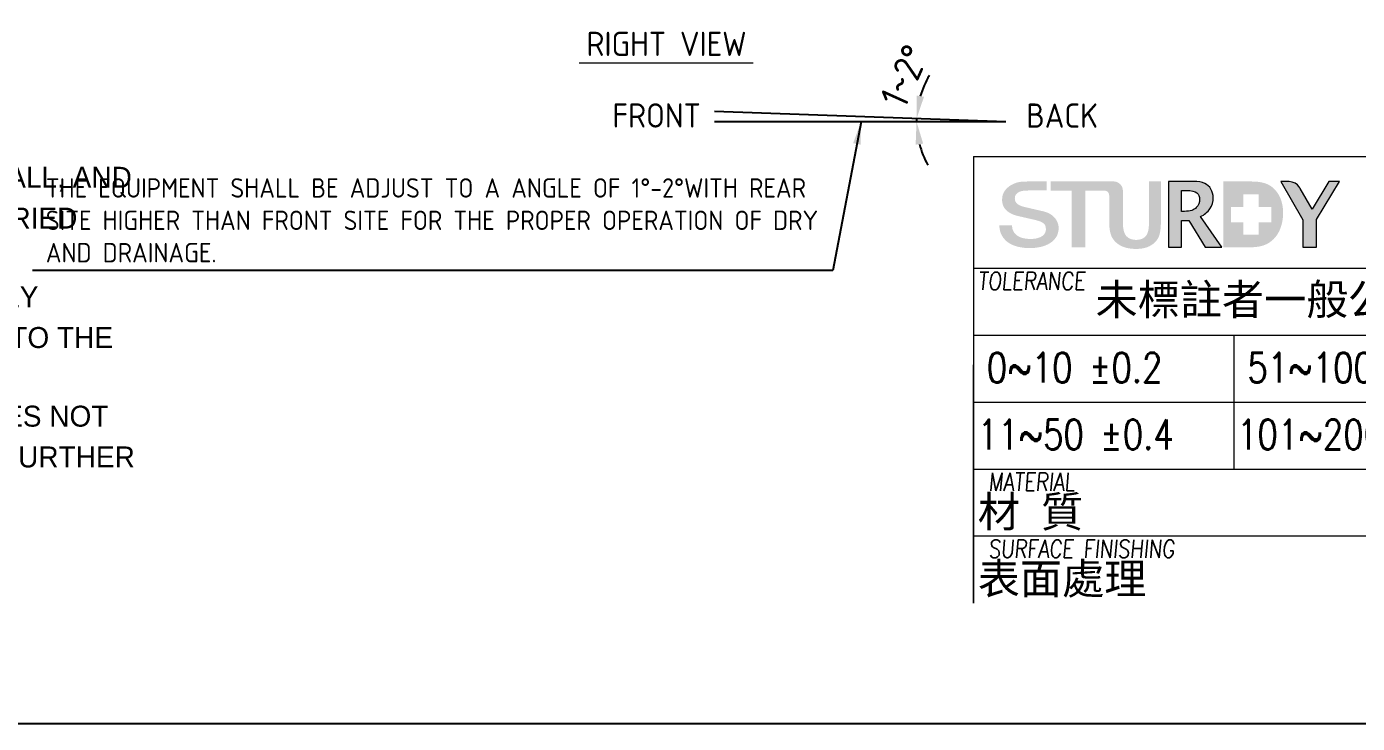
# Model space of a CAD drawing. Header units: millimetres. Extents: x -215875 to 13478, y -2277 to 9476.
# Drawn here: x 4246 to 8358, y 0 to 2154 of the extents above; entities that cross this region are included whole.
import ezdxf

# ---------------------------------------------------------------- set-up
doc = ezdxf.new("R2010")
doc.units = ezdxf.units.MM
doc.header["$MEASUREMENT"] = 0
doc.layers.get('0').update_dxf_attribs({"lineweight": 25})
doc.layers.add('D', color=3, linetype='Continuous', lineweight=13)
doc.layers.add('F', color=7, linetype='Continuous', lineweight=15)
doc.styles.get("Standard").update_dxf_attribs({"font": 'KAIU.TTF'})
doc.styles.add('STU25', font='isocp2.shx')
doc.styles.add('Text', font='romans.shx', dxfattribs={"width": 0.8, "oblique": 10})
doc.dimstyles.new('STU25', dxfattribs={"dimscale": 35, "dimtxt": 2.5, "dimasz": 2, "dimexe": 0.6, "dimexo": 1, "dimgap": 1, "dimtad": 1, "dimdsep": 46, "dimtxsty": 'STU25', "dimcen": 2, "dimazin": 2, "dimtfac": 1, "dimtmove": 0, "dimatfit": 3, "dimfxl": 0, "dimtolj": 1, "dimtzin": 0, "dimarcsym": 0})
doc.dimstyles.new('STU25$7', dxfattribs={"dimscale": 35, "dimtxt": 2.5, "dimasz": 2, "dimexe": 1.25, "dimexo": 0.625, "dimgap": 1, "dimtad": 0, "dimdec": 4, "dimdsep": 46, "dimtxsty": 'STU25', "dimcen": 2.5, "dimazin": 2, "dimtfac": 1, "dimtdec": 4, "dimtmove": 0, "dimatfit": 3, "dimfxl": 0, "dimtolj": 1, "dimtzin": 0, "dimarcsym": 0})

# ---------------------------------------------------------------- blocks, each defined once
blk = doc.blocks.new('新駿LOGO')
at = {"layer": 'F'}
h = blk.add_hatch(color=256, dxfattribs=at)
edge = h.paths.add_edge_path()
edge.add_spline(control_points=[(-529.051, -442.142), (-529.051, -442.306), (-529.019, -442.447), (-528.955, -442.564), (-528.891, -442.681), (-528.802, -442.776), (-528.688, -442.851), (-528.574, -442.925), (-528.443, -442.98), (-528.294, -443.014), (-528.146, -443.048), (-527.986, -443.065), (-527.812, -443.065), (-527.625, -443.065), (-527.465, -443.046), (-527.333, -443.008), (-527.2, -442.969), (-527.093, -442.92), (-527.011, -442.86), (-526.929, -442.799), (-526.87, -442.73), (-526.833, -442.652), (-526.797, -442.573), (-526.778, -442.494), (-526.778, -442.413), (-526.778, -442.248), (-526.821, -442.126), (-526.905, -442.048), (-526.99, -441.97), (-527.082, -441.914), (-527.182, -441.882), (-527.356, -441.826), (-527.558, -441.773), (-527.788, -441.722), (-528.018, -441.672), (-528.302, -441.606), (-528.64, -441.526), (-528.85, -441.478), (-529.024, -441.415), (-529.164, -441.336), (-529.303, -441.257), (-529.413, -441.17), (-529.495, -441.074), (-529.578, -440.977), (-529.636, -440.874), (-529.67, -440.766), (-529.704, -440.657), (-529.721, -440.546), (-529.721, -440.434), (-529.721, -440.216), (-529.67, -440.028), (-529.567, -439.869), (-529.464, -439.71), (-529.329, -439.579), (-529.16, -439.474), (-528.991, -439.37), (-528.855, -439.306), (-528.64, -439.256), (-528.426, -439.205), (-528.133, -439.204), (-527.915, -439.204), (-527.659, -439.204), (-526.729, -439.204), (-526.729, -439.204), (-526.729, -439.204), (-526.732, -439.805), (-526.732, -439.805), (-526.732, -439.805), (-528.141, -439.796), (-528.282, -439.825), (-528.386, -439.847), (-528.478, -439.858), (-528.565, -439.9), (-528.651, -439.942), (-528.723, -439.999), (-528.78, -440.072), (-528.837, -440.144), (-528.866, -440.235), (-528.866, -440.343), (-528.866, -440.496), (-528.812, -440.616), (-528.705, -440.702), (-528.598, -440.789), (-528.458, -440.854), (-528.284, -440.898), (-528.266, -440.902), (-528.194, -440.919), (-528.069, -440.95), (-527.943, -440.98), (-527.803, -441.013), (-527.648, -441.049), (-527.493, -441.086), (-527.341, -441.121), (-527.193, -441.155), (-527.044, -441.189), (-526.938, -441.214), (-526.874, -441.231), (-526.715, -441.275), (-526.576, -441.335), (-526.457, -441.411), (-526.338, -441.488), (-526.239, -441.575), (-526.159, -441.674), (-526.079, -441.773), (-526.02, -441.878), (-525.981, -441.991), (-525.943, -442.103), (-525.923, -442.216), (-525.923, -442.329), (-525.923, -442.57), (-525.979, -442.776), (-526.091, -442.947), (-526.203, -443.118), (-526.349, -443.258), (-526.532, -443.366), (-526.715, -443.476), (-526.922, -443.555), (-527.155, -443.605), (-527.388, -443.655), (-527.625, -443.681), (-527.867, -443.681), (-528.145, -443.681), (-528.408, -443.65), (-528.653, -443.59), (-528.9, -443.53), (-529.115, -443.437), (-529.297, -443.313), (-529.48, -443.188), (-529.626, -443.028), (-529.735, -442.833), (-529.845, -442.637), (-529.902, -442.407), (-529.906, -442.142), (-529.906, -442.142), (-529.051, -442.142), (-529.051, -442.142)], knot_values=[0, 0, 0, 0, 1, 1, 1, 2, 2, 2, 3, 3, 3, 4, 4, 4, 5, 5, 5, 6, 6, 6, 7, 7, 7, 8, 8, 8, 9, 9, 9, 10, 10, 10, 11, 11, 11, 12, 12, 12, 13, 13, 13, 14, 14, 14, 15, 15, 15, 16, 16, 16, 17, 17, 17, 18, 18, 18, 19, 19, 19, 20, 20, 20, 21, 21, 21, 22, 22, 22, 23, 23, 23, 24, 24, 24, 25, 25, 25, 26, 26, 26, 27, 27, 27, 28, 28, 28, 29, 29, 29, 30, 30, 30, 31, 31, 31, 32, 32, 32, 33, 33, 33, 34, 34, 34, 35, 35, 35, 36, 36, 36, 37, 37, 37, 38, 38, 38, 39, 39, 39, 40, 40, 40, 41, 41, 41, 42, 42, 42, 43, 43, 43, 44, 44, 44, 45, 45, 45, 45], degree=3, periodic=0)
edge = h.paths.add_edge_path()
edge.add_spline(control_points=[(-522.525, -440.141), (-522.54, -440.04), (-522.569, -439.94), (-522.628, -439.896), (-522.768, -439.792), (-522.902, -439.814), (-522.902, -439.814), (-522.902, -439.814), (-523.024, -439.814), (-523.024, -439.814), (-523.024, -439.814), (-524.139, -439.814), (-524.139, -439.814), (-524.139, -439.814), (-524.139, -443.624), (-524.139, -443.624), (-524.139, -443.624), (-525.057, -443.624), (-525.057, -443.624), (-525.057, -443.624), (-525.057, -439.814), (-525.057, -439.814), (-525.057, -439.814), (-526.468, -439.814), (-526.468, -439.814), (-526.468, -439.814), (-526.468, -439.204), (-526.468, -439.204), (-526.468, -439.204), (-522.387, -439.204), (-522.387, -439.204)], knot_values=[5.578051, 5.578051, 5.578051, 5.578051, 6, 6, 6, 7, 7, 7, 8, 8, 8, 9, 9, 9, 10, 10, 10, 11, 11, 11, 12, 12, 12, 13, 13, 13, 14, 14, 14, 15, 15, 15, 15], degree=3, periodic=0)
edge.add_spline(control_points=[(-522.396, -439.204), (-522.311, -439.204), (-522.216, -439.204), (-522.216, -439.204), (-522.216, -439.204), (-521.96, -439.187), (-521.763, -439.406), (-521.582, -439.606), (-521.607, -439.851), (-521.607, -439.851), (-521.607, -439.851), (-521.607, -441.917), (-521.607, -441.917), (-521.607, -442.407), (-521.523, -442.732), (-521.357, -442.891), (-521.191, -443.051), (-520.975, -443.131), (-520.71, -443.131), (-520.449, -443.131), (-520.242, -443.052), (-520.087, -442.894), (-519.933, -442.736), (-519.855, -442.433), (-519.855, -441.982), (-519.855, -441.982), (-519.855, -439.204), (-519.855, -439.204), (-519.855, -439.204), (-519.054, -439.204), (-519.054, -439.204), (-519.054, -439.204), (-519.054, -441.919), (-519.054, -441.919), (-519.054, -442.431), (-519.119, -442.798), (-519.247, -443.02), (-519.375, -443.242), (-519.561, -443.417), (-519.804, -443.544), (-520.047, -443.671), (-520.354, -443.735), (-520.727, -443.735), (-521.094, -443.735), (-521.408, -443.676), (-521.671, -443.558), (-521.933, -443.439), (-522.142, -443.263), (-522.295, -443.029), (-522.448, -442.795), (-522.525, -442.422), (-522.525, -441.91), (-522.525, -441.91), (-522.525, -440.923), (-522.525, -440.141)], knot_values=[0.44538, 0.44538, 0.44538, 0.44538, 1, 1, 1, 2, 2, 2, 3, 3, 3, 4, 4, 4, 5, 5, 5, 6, 6, 6, 7, 7, 7, 8, 8, 8, 9, 9, 9, 10, 10, 10, 11, 11, 11, 12, 12, 12, 13, 13, 13, 14, 14, 14, 15, 15, 15, 16, 16, 16, 17, 17, 17, 17.603917, 17.603917, 17.603917, 17.603917], degree=3, periodic=0)
h = blk.add_hatch(color=256, dxfattribs=at)
edge = h.paths.add_edge_path()
edge.add_spline(control_points=[(-522.216, -439.204), (-522.216, -439.204), (-526.468, -439.204), (-526.468, -439.204)], knot_values=[14, 14, 14, 14, 15, 15, 15, 15], degree=3, periodic=0)
edge.add_spline(control_points=[(-526.468, -439.204), (-526.468, -439.204), (-526.468, -439.814), (-526.468, -439.814)], knot_values=[13, 13, 13, 13, 14, 14, 14, 14], degree=3, periodic=0)
edge.add_spline(control_points=[(-526.468, -439.814), (-526.468, -439.814), (-525.057, -439.814), (-525.057, -439.814)], knot_values=[12, 12, 12, 12, 13, 13, 13, 13], degree=3, periodic=0)
edge.add_spline(control_points=[(-525.057, -439.814), (-525.057, -439.814), (-525.057, -443.624), (-525.057, -443.624)], knot_values=[11, 11, 11, 11, 12, 12, 12, 12], degree=3, periodic=0)
edge.add_spline(control_points=[(-525.057, -443.624), (-525.057, -443.624), (-524.139, -443.624), (-524.139, -443.624)], knot_values=[10, 10, 10, 10, 11, 11, 11, 11], degree=3, periodic=0)
edge.add_spline(control_points=[(-524.139, -443.624), (-524.139, -443.624), (-524.139, -439.814), (-524.139, -439.814)], knot_values=[9, 9, 9, 9, 10, 10, 10, 10], degree=3, periodic=0)
edge.add_spline(control_points=[(-524.139, -439.814), (-524.139, -439.814), (-523.024, -439.814), (-523.024, -439.814)], knot_values=[8, 8, 8, 8, 9, 9, 9, 9], degree=3, periodic=0)
edge.add_spline(control_points=[(-523.024, -439.814), (-523.024, -439.814), (-522.902, -439.814), (-522.902, -439.814)], knot_values=[7, 7, 7, 7, 8, 8, 8, 8], degree=3, periodic=0)
edge.add_spline(control_points=[(-522.902, -439.814), (-522.902, -439.814), (-522.768, -439.792), (-522.628, -439.896)], knot_values=[6, 6, 6, 6, 7, 7, 7, 7], degree=3, periodic=0)
edge.add_spline(control_points=[(-522.628, -439.896), (-522.569, -439.94), (-522.54, -440.04), (-522.525, -440.141)], knot_values=[5.578051, 5.578051, 5.578051, 5.578051, 6, 6, 6, 6], degree=3, periodic=0)
edge.add_spline(control_points=[(-522.525, -440.141), (-522.525, -440.923), (-522.525, -441.91), (-522.525, -441.91)], knot_values=[17, 17, 17, 17, 17.603917, 17.603917, 17.603917, 17.603917], degree=3, periodic=0)
edge.add_spline(control_points=[(-522.525, -441.91), (-522.525, -442.422), (-522.448, -442.795), (-522.295, -443.029)], knot_values=[16, 16, 16, 16, 17, 17, 17, 17], degree=3, periodic=0)
edge.add_spline(control_points=[(-522.295, -443.029), (-522.142, -443.263), (-521.933, -443.439), (-521.671, -443.558)], knot_values=[15, 15, 15, 15, 16, 16, 16, 16], degree=3, periodic=0)
edge.add_spline(control_points=[(-521.671, -443.558), (-521.408, -443.676), (-521.094, -443.735), (-520.727, -443.735)], knot_values=[14, 14, 14, 14, 15, 15, 15, 15], degree=3, periodic=0)
edge.add_spline(control_points=[(-520.727, -443.735), (-520.354, -443.735), (-520.047, -443.671), (-519.804, -443.544)], knot_values=[13, 13, 13, 13, 14, 14, 14, 14], degree=3, periodic=0)
edge.add_spline(control_points=[(-519.804, -443.544), (-519.561, -443.417), (-519.375, -443.242), (-519.247, -443.02)], knot_values=[12, 12, 12, 12, 13, 13, 13, 13], degree=3, periodic=0)
edge.add_spline(control_points=[(-519.247, -443.02), (-519.119, -442.798), (-519.054, -442.431), (-519.054, -441.919)], knot_values=[11, 11, 11, 11, 12, 12, 12, 12], degree=3, periodic=0)
edge.add_spline(control_points=[(-519.054, -441.919), (-519.054, -441.919), (-519.054, -439.204), (-519.054, -439.204)], knot_values=[10, 10, 10, 10, 11, 11, 11, 11], degree=3, periodic=0)
edge.add_spline(control_points=[(-519.054, -439.204), (-519.054, -439.204), (-519.855, -439.204), (-519.855, -439.204)], knot_values=[9, 9, 9, 9, 10, 10, 10, 10], degree=3, periodic=0)
edge.add_spline(control_points=[(-519.855, -439.204), (-519.855, -439.204), (-519.855, -441.982), (-519.855, -441.982)], knot_values=[8, 8, 8, 8, 9, 9, 9, 9], degree=3, periodic=0)
edge.add_spline(control_points=[(-519.855, -441.982), (-519.855, -442.433), (-519.933, -442.736), (-520.087, -442.894)], knot_values=[7, 7, 7, 7, 8, 8, 8, 8], degree=3, periodic=0)
edge.add_spline(control_points=[(-520.087, -442.894), (-520.242, -443.052), (-520.449, -443.131), (-520.71, -443.131)], knot_values=[6, 6, 6, 6, 7, 7, 7, 7], degree=3, periodic=0)
edge.add_spline(control_points=[(-520.71, -443.131), (-520.975, -443.131), (-521.191, -443.051), (-521.357, -442.891)], knot_values=[5, 5, 5, 5, 6, 6, 6, 6], degree=3, periodic=0)
edge.add_spline(control_points=[(-521.357, -442.891), (-521.523, -442.732), (-521.607, -442.407), (-521.607, -441.917)], knot_values=[4, 4, 4, 4, 5, 5, 5, 5], degree=3, periodic=0)
edge.add_spline(control_points=[(-521.607, -441.917), (-521.607, -441.917), (-521.607, -439.851), (-521.607, -439.851)], knot_values=[3, 3, 3, 3, 4, 4, 4, 4], degree=3, periodic=0)
edge.add_spline(control_points=[(-521.607, -439.851), (-521.607, -439.851), (-521.582, -439.606), (-521.763, -439.406)], knot_values=[2, 2, 2, 2, 3, 3, 3, 3], degree=3, periodic=0)
edge.add_spline(control_points=[(-521.763, -439.406), (-521.96, -439.187), (-522.216, -439.204), (-522.216, -439.204)], knot_values=[1, 1, 1, 1, 2, 2, 2, 2], degree=3, periodic=0)
h = blk.add_hatch(color=256, dxfattribs=at)
edge = h.paths.add_edge_path()
edge.add_spline(control_points=[(-518.536, -443.624), (-518.536, -443.624), (-518.536, -439.204), (-518.536, -439.204), (-518.536, -439.204), (-516.884, -439.204), (-516.884, -439.204), (-516.545, -439.204), (-516.288, -439.246), (-516.111, -439.33), (-515.934, -439.415), (-515.794, -439.544), (-515.692, -439.716), (-515.59, -439.888), (-515.538, -440.082), (-515.538, -440.299), (-515.538, -440.557), (-515.613, -440.802), (-515.762, -441.032), (-515.912, -441.261), (-516.122, -441.437), (-516.394, -441.558), (-516.394, -441.558), (-514.952, -443.624), (-514.952, -443.624), (-514.952, -443.624), (-516.071, -443.624), (-516.071, -443.624), (-516.071, -443.624), (-517.172, -441.815), (-517.172, -441.815), (-517.172, -441.815), (-517.672, -441.815), (-517.672, -441.815), (-517.672, -441.815), (-517.672, -443.624), (-517.672, -443.624), (-517.672, -443.624), (-518.536, -443.624), (-518.536, -443.624)], knot_values=[0, 0, 0, 0, 1, 1, 1, 2, 2, 2, 3, 3, 3, 4, 4, 4, 5, 5, 5, 6, 6, 6, 7, 7, 7, 8, 8, 8, 9, 9, 9, 10, 10, 10, 11, 11, 11, 12, 12, 12, 13, 13, 13, 13], degree=3, periodic=0)
edge = h.paths.add_edge_path(flags=16)
edge.add_spline(control_points=[(-517.672, -441.21), (-517.672, -441.21), (-517.462, -441.21), (-517.462, -441.21), (-517.084, -441.21), (-516.822, -441.127), (-516.676, -440.962), (-516.53, -440.796), (-516.456, -440.609), (-516.456, -440.4), (-516.456, -440.219), (-516.515, -440.075), (-516.633, -439.968), (-516.751, -439.862), (-516.991, -439.809), (-517.351, -439.809), (-517.351, -439.809), (-517.672, -439.809), (-517.672, -439.809), (-517.672, -439.809), (-517.672, -441.21), (-517.672, -441.21)], knot_values=[0, 0, 0, 0, 1, 1, 1, 2, 2, 2, 3, 3, 3, 4, 4, 4, 5, 5, 5, 6, 6, 6, 7, 7, 7, 7], degree=3, periodic=0)
h = blk.add_hatch(color=256, dxfattribs=at)
edge = h.paths.add_edge_path()
edge.add_spline(control_points=[(-514.869, -439.204), (-514.869, -439.204), (-514.869, -443.624), (-514.869, -443.624)], knot_values=[0, 0, 0, 0, 1, 1, 1, 1], degree=3, periodic=0)
edge.add_spline(control_points=[(-514.869, -443.624), (-514.869, -443.624), (-513.047, -443.624), (-513.047, -443.624)], knot_values=[8, 8, 8, 8, 9, 9, 9, 9], degree=3, periodic=0)
edge.add_spline(control_points=[(-513.047, -443.624), (-512.514, -443.624), (-512.094, -443.524), (-511.788, -443.322)], knot_values=[7, 7, 7, 7, 8, 8, 8, 8], degree=3, periodic=0)
edge.add_spline(control_points=[(-511.788, -443.322), (-511.48, -443.121), (-511.247, -442.847), (-511.087, -442.501)], knot_values=[6, 6, 6, 6, 7, 7, 7, 7], degree=3, periodic=0)
edge.add_spline(control_points=[(-511.087, -442.501), (-510.927, -442.155), (-510.846, -441.761), (-510.846, -441.321)], knot_values=[5, 5, 5, 5, 6, 6, 6, 6], degree=3, periodic=0)
edge.add_spline(control_points=[(-510.846, -441.321), (-510.846, -440.871), (-510.931, -440.488), (-511.099, -440.17)], knot_values=[4, 4, 4, 4, 5, 5, 5, 5], degree=3, periodic=0)
edge.add_spline(control_points=[(-511.099, -440.17), (-511.267, -439.852), (-511.493, -439.612), (-511.777, -439.448)], knot_values=[3, 3, 3, 3, 4, 4, 4, 4], degree=3, periodic=0)
edge.add_spline(control_points=[(-511.777, -439.448), (-512.061, -439.285), (-512.457, -439.204), (-512.967, -439.204)], knot_values=[2, 2, 2, 2, 3, 3, 3, 3], degree=3, periodic=0)
edge.add_spline(control_points=[(-512.967, -439.204), (-512.967, -439.204), (-514.869, -439.204), (-514.869, -439.204)], knot_values=[1, 1, 1, 1, 2, 2, 2, 2], degree=3, periodic=0)
h.paths.add_polyline_path([(-514.335, -441.95), (-513.511, -441.95), (-513.511, -442.773), (-512.482, -442.773), (-512.482, -441.95), (-511.637, -441.95), (-511.637, -440.92), (-512.482, -440.92), (-512.482, -440.074), (-513.511, -440.074), (-513.511, -440.92), (-514.335, -440.92)], flags=16)
h = blk.add_hatch(color=256, dxfattribs=at)
edge = h.paths.add_edge_path()
edge.add_spline(control_points=[(-509.511, -443.624), (-509.511, -443.624), (-509.511, -441.772), (-509.511, -441.772), (-509.511, -441.772), (-510.996, -439.204), (-510.996, -439.204), (-510.996, -439.204), (-510.644, -439.204), (-510.644, -439.204), (-510.644, -439.204), (-510.299, -439.189), (-510.044, -439.321), (-509.79, -439.454), (-509.707, -439.678), (-509.707, -439.678), (-509.707, -439.678), (-508.902, -441.069), (-508.902, -441.069), (-508.902, -441.069), (-507.778, -439.204), (-507.778, -439.204), (-507.778, -439.204), (-507.048, -439.204), (-507.048, -439.204), (-507.048, -439.204), (-508.592, -441.767), (-508.592, -441.767), (-508.592, -441.767), (-508.592, -443.624), (-508.592, -443.624), (-508.592, -443.624), (-509.511, -443.624), (-509.511, -443.624)], knot_values=[0, 0, 0, 0, 1, 1, 1, 2, 2, 2, 3, 3, 3, 4, 4, 4, 5, 5, 5, 6, 6, 6, 7, 7, 7, 8, 8, 8, 9, 9, 9, 10, 10, 10, 11, 11, 11, 11], degree=3, periodic=0)
at = {"layer": 'F', "lineweight": 0}
for points, knots in [([(-518.536, -443.624), (-518.536, -443.624), (-518.536, -439.204), (-518.536, -439.204), (-518.536, -439.204), (-516.884, -439.204), (-516.884, -439.204), (-516.545, -439.204), (-516.288, -439.246), (-516.111, -439.33), (-515.934, -439.415), (-515.794, -439.544), (-515.692, -439.716), (-515.59, -439.888), (-515.538, -440.082), (-515.538, -440.299), (-515.538, -440.557), (-515.613, -440.802), (-515.762, -441.032), (-515.912, -441.261), (-516.122, -441.437), (-516.394, -441.558), (-516.394, -441.558), (-514.952, -443.624), (-514.952, -443.624), (-514.952, -443.624), (-516.071, -443.624), (-516.071, -443.624), (-516.071, -443.624), (-517.172, -441.815), (-517.172, -441.815), (-517.172, -441.815), (-517.672, -441.815), (-517.672, -441.815), (-517.672, -441.815), (-517.672, -443.624), (-517.672, -443.624), (-517.672, -443.624), (-518.536, -443.624), (-518.536, -443.624)], [0, 0, 0, 0, 1, 1, 1, 2, 2, 2, 3, 3, 3, 4, 4, 4, 5, 5, 5, 6, 6, 6, 7, 7, 7, 8, 8, 8, 9, 9, 9, 10, 10, 10, 11, 11, 11, 12, 12, 12, 13, 13, 13, 13]), ([(-517.672, -441.21), (-517.672, -441.21), (-517.462, -441.21), (-517.462, -441.21), (-517.084, -441.21), (-516.822, -441.127), (-516.676, -440.962), (-516.53, -440.796), (-516.456, -440.609), (-516.456, -440.4), (-516.456, -440.219), (-516.515, -440.075), (-516.633, -439.968), (-516.751, -439.862), (-516.991, -439.809), (-517.351, -439.809), (-517.351, -439.809), (-517.672, -439.809), (-517.672, -439.809), (-517.672, -439.809), (-517.672, -441.21), (-517.672, -441.21)], [0, 0, 0, 0, 1, 1, 1, 2, 2, 2, 3, 3, 3, 4, 4, 4, 5, 5, 5, 6, 6, 6, 7, 7, 7, 7]), ([(-509.511, -443.624), (-509.511, -443.624), (-509.511, -441.772), (-509.511, -441.772), (-509.511, -441.772), (-510.996, -439.204), (-510.996, -439.204), (-510.996, -439.204), (-510.644, -439.204), (-510.644, -439.204), (-510.644, -439.204), (-510.299, -439.189), (-510.044, -439.321), (-509.79, -439.454), (-509.707, -439.678), (-509.707, -439.678), (-509.707, -439.678), (-508.902, -441.069), (-508.902, -441.069), (-508.902, -441.069), (-507.778, -439.204), (-507.778, -439.204), (-507.778, -439.204), (-507.048, -439.204), (-507.048, -439.204), (-507.048, -439.204), (-508.592, -441.767), (-508.592, -441.767), (-508.592, -441.767), (-508.592, -443.624), (-508.592, -443.624), (-508.592, -443.624), (-509.511, -443.624), (-509.511, -443.624)], [0, 0, 0, 0, 1, 1, 1, 2, 2, 2, 3, 3, 3, 4, 4, 4, 5, 5, 5, 6, 6, 6, 7, 7, 7, 8, 8, 8, 9, 9, 9, 10, 10, 10, 11, 11, 11, 11])]:
    blk.add_open_spline(points, degree=3, knots=knots, dxfattribs=at)
blk = doc.blocks.new('H421')
at = {"layer": 'F', "color": 7}
for p, q in [((155.911, 38.089), (286.911, 38.089)), ((155.911, 30.589), (286.911, 30.589)), ((155.911, 26.089), (227.911, 26.089)), ((173.411, 26.089), (173.411, 17.089)), ((155.911, 8.089), (155.911, 24.089)), ((155.911, 21.589), (286.911, 21.589)), ((155.911, 17.089), (286.911, 17.089)), ((286.911, 12.589), (155.911, 12.589))]:
    blk.add_line(p, q, dxfattribs=at)
at = {"layer": 'F'}
for p, q in [((155.911, 38.089), (155.911, 17.089)), ((155.911, 24.089), (155.911, 16.089)), ((155.911, 17.089), (155.911, 8.089))]:
    blk.add_line(p, q, dxfattribs=at)
blk.add_blockref('新駿LOGO', (687.56, 475.621))
at = {"layer": 'F', "color": 1, "lineweight": 15, "style": 'Text', "oblique": 5, "width": 0.8}
for s, p in [('TOLERANCE', (156.227, 29.13)), ('MATERIAL', (156.917, 15.63)), ('SURFACE FINISHING', (156.917, 11.13))]:
    blk.add_text(s, height=1.2, dxfattribs=at).set_placement(p)
at = {"layer": 'F', "lineweight": -3}
for s, p in [('未標註者一般公差表', (164.115, 27.45)), ('材 質', (156.206, 13.189)), ('表面處理', (156.206, 8.689))]:
    blk.add_text(s, height=2.0757, dxfattribs=at).set_placement(p)
at = {"layer": 'F', "lineweight": 20, "style": 'Text', "width": 0.8}
for s, p in [('0~10 ±0.2', (156.816, 22.912)), ('51~100±0.6', (174.316, 22.912)), ('11~50 ±0.4', (156.204, 18.412)), ('101~200±0.8', (173.627, 18.412))]:
    blk.add_text(s, height=2, dxfattribs=at).set_placement(p)
blk = doc.blocks.new('*D212')
at = {"layer": 'D', "color": 0, "lineweight": -2}
for start, end in [(148.8897, 163.4449), (178, 180), (194.5551, 209.1103)]:
    blk.add_arc((7272.5, 1860.1), 276.3, start, end, dxfattribs=at)
at = {"layer": 'D', "color": 0}
for points in [[(6996.2, 1940.7), (7019.2, 1936.9), (6996.4, 1869.7)], [(7016.7, 1792.1), (6993.5, 1789.1), (6996.2, 1860.1)]]:
    blk.add_solid(points, dxfattribs=at)
at = {"layer": 'Defpoints', "color": 0}
for p in [(6371.5, 1860.1), (6372.1, 1891.5), (6996.2, 1863.3), (7272.5, 1860.1), (7272.5, 1860.1)]:
    blk.add_point(p, dxfattribs=at)
at = {"layer": 'D', "color": 0, "insert": (6959.5, 2001.5), "char_height": 87.5, "attachment_point": 5, "rotation": 65.6884, "style": 'STU25'}
blk.add_mtext('1~2%%d', dxfattribs=at)

msp = doc.modelspace()

# ---------------------------------------------------------------- linework, layer by layer
at = {"linetype": 'Continuous'}
for q in [(6371.52, 1860.058), (6372.068, 1891.502)]:
    msp.add_line((7272.52, 1860.058), q, dxfattribs=at)
at = {"layer": 'D'}
msp.add_line((5953.378, 2041.7), (6491.473, 2041.7), dxfattribs=at)
at = {"layer": 'Defpoints', "color": 6}
msp.add_lwpolyline([(0, 9476), (0, 0), (13478, 0), (13478, 9476)], close=True, dxfattribs=at)

# ---------------------------------------------------------------- block references
at = {"xscale": 46, "yscale": 46, "zscale": 46}
msp.add_blockref('H421', (0, 0), dxfattribs=at)

# ---------------------------------------------------------------- texts
at = {"layer": 'D', "color": 11, "insert": (423.579, 2730.141), "char_height": 64.760339, "attachment_point": 1, "style": 'STU25'}
msp.add_mtext('{ATTENTION:\\P\\f標楷體|b0|i0|c136|p65;\\H1.42x;- \\FARISOP2.SHX|c0;\\H0.704225x;THE ELECTRIC WIRES TO THE STERILIZER SHOULD BE DRIVEN BY AN HERMETIC CONDUIT.  \\P\\f標楷體|b0|i0|c136|p65;\\H1.42x;-\\FARISOP2.SHX|c0;\\H0.704225x; THE INDICATED AIR EXTRACTION IS ONLY TO DISSIPATE THE HEAT OF THE MACHINE AND MUST \\P  \\Farsimp.shx|c0; \\FARISOP2.SHX|c0;BE INDEPENDENT OF THE CLIMATE CONTROL SYSTEM OF THE ZONE.\\P\\f標楷體|b0|i0|c136|p65;\\H1.42x;- \\FARISOP2.SHX|c0;\\H0.704225x;CHAMBER DIMENSIONS\\H0.999996x;:W510mmxH510mmxD1000 mm\\H1x;\\P\\f標楷體|b0|i0|c136|p65;\\H1.42x;- \\FARISOP2.SHX|c0;\\H0.704225x;DEVICE OUTSIDE DIMENSIONS: W1025mmxH1793mmxD1020mm\\P\\f標楷體|b0|i0|c136|p65;\\H1.42x;- \\FARISOP2.SHX|c0;\\H0.704225x;ALL THE OUTLETS MUST BE INSTALLED ACCORDING TO LOCAL APPLICABLE NORMS.\\P\\f標楷體|b0|i0|c136|p65;\\H1.42x;- \\FARISOP2.SHX|c0;\\H0.704225x;IF THERE IS NO FALSE CEILING, THE AIR EXTRACTION, MUST BE INSTALLED IN THE WALL, AND \\P\\Farsimp.shx|c0;  \\FARISOP2.SHX|c0;HAVE THE SAME CAPACITY AS THOSE OF THE FALSE CEILING, SO THE AIR CAN BE CARRIED \\P\\Farsimp.shx|c0;  \\FARISOP2.SHX|c0;OUTSIDE OF THE BUILDING.  IT ALSO NEEDS TO BE EQUIPPED WITH A GRILLE.\\P\\f標楷體|b0|i0|c136|p65;\\H1.42x;- \\FARISOP2.SHX|c0;\\H0.704225x;THE INSTALLATION UP TO THE MACHINE AS WELL AS THE SUPPLY OF ACCESSIBLE KEY \\P\\Farsimp.shx|c0;  \\FARISOP2.SHX|c0;ACCORDING TO THE SPECIFICATIONS INDICATED IN THE DRAWING, ARE CHARGEABLE TO THE \\P\\Farsimp.shx|c0;  \\FARISOP2.SHX|c0;PURCHASERS.\\fArial|b0|i0|c0|p34;\\H1.1x; \\P\\f標楷體|b0|i0|c136|p65;\\H1.291x;- \\FARISOP2.SHX|c0;\\H0.704176x;IF THERE IS ANY KIND OF PROBLEM DURING INSTALLATION FOR THE VARIOUS INTAKES NOT \\P\\Farsimp.shx|c0;\\H1.1x;  \\FARISOP2.SHX|c0;\\H0.909091x;INDICATED IN THE DRAWING, PLEASE CONTACT OUR TECHNICAL SERVICE DEPT. FOR FURTHER \\P\\Farsimp.shx|c0;\\H1.1x;  \\FARISOP2.SHX|c0;\\H0.909091x;ASSISTANCE.\\P\\f標楷體|b0|i0|c136|p65;\\H1.42x;- \\FARISOP2.SHX|c0;\\H0.704225x;THE MEASUREMENTS OF THIS DRAWING ARE CONSIDERING FINISHED WALLS.\\P\\f標楷體|b0|i0|c136|p65;\\H1.42x;- \\FARISOP2.SHX|c0;\\H0.704225x;THE SPACES OF MAINTENANCE MUST BE SUFFICIENTLY ILLUMINATED.}', dxfattribs=at)
at = {"layer": 'D', "color": 11, "attachment_point": 1}
for s, insert, char_height in [('{\\Fisocp2.shx;RIGHT VIEW}', (5976.22, 2138.202), 75), ('{\\Fisocp2.shx;\\C3;THE EQUIPMENT SHALL BE ADJUST TO A ANGLE OF 1%%d-2%%dWITH REAR \\PSITE HIGHER THAN FRONT SITE FOR THE PROPER OPERATION OF DRY \\PAND DRAINAGE.}', (4305.667, 1685.171), 60)]:
    msp.add_mtext(s, dxfattribs=dict(at, insert=insert, char_height=char_height))
at = {"layer": 'D', "linetype": 'Continuous', "char_height": 75, "width": 218.181, "attachment_point": 1}
for s, insert in [('{\\Fisocp2.shx;FRONT}', (6056.576, 1916.818)), ('{\\Fisocp2.shx;BACK}', (7335.099, 1916.368))]:
    msp.add_mtext(s, dxfattribs=dict(at, insert=insert))

# ---------------------------------------------------------------- dimensions: what is measured, and where the dimension line sits
at = {"layer": 'D'}
dim = msp.add_angular_dim_2l(base=(6996.243, 1863.273), line1=((7272.52, 1860.058), (6371.52, 1860.058)), line2=((7272.52, 1860.058), (6372.068, 1891.502)), text='1~2%%d', dimstyle='STU25', override={"dimtmove": 2}, dxfattribs=at)
dim.commit()
dim.dimension.update_dxf_attribs({"geometry": '*D212', "text_midpoint": (6959.476, 2001.478), "dimtype": 162})

# ---------------------------------------------------------------- leaders
msp.add_leader([(6824.699, 1860.058), (6738.012, 1399.929), (4264.565, 1399.929)], dimstyle='STU25$7', override={"dimgap": 1, "dimtad": 0}, dxfattribs=at)

doc.saveas('drawing.dxf')
